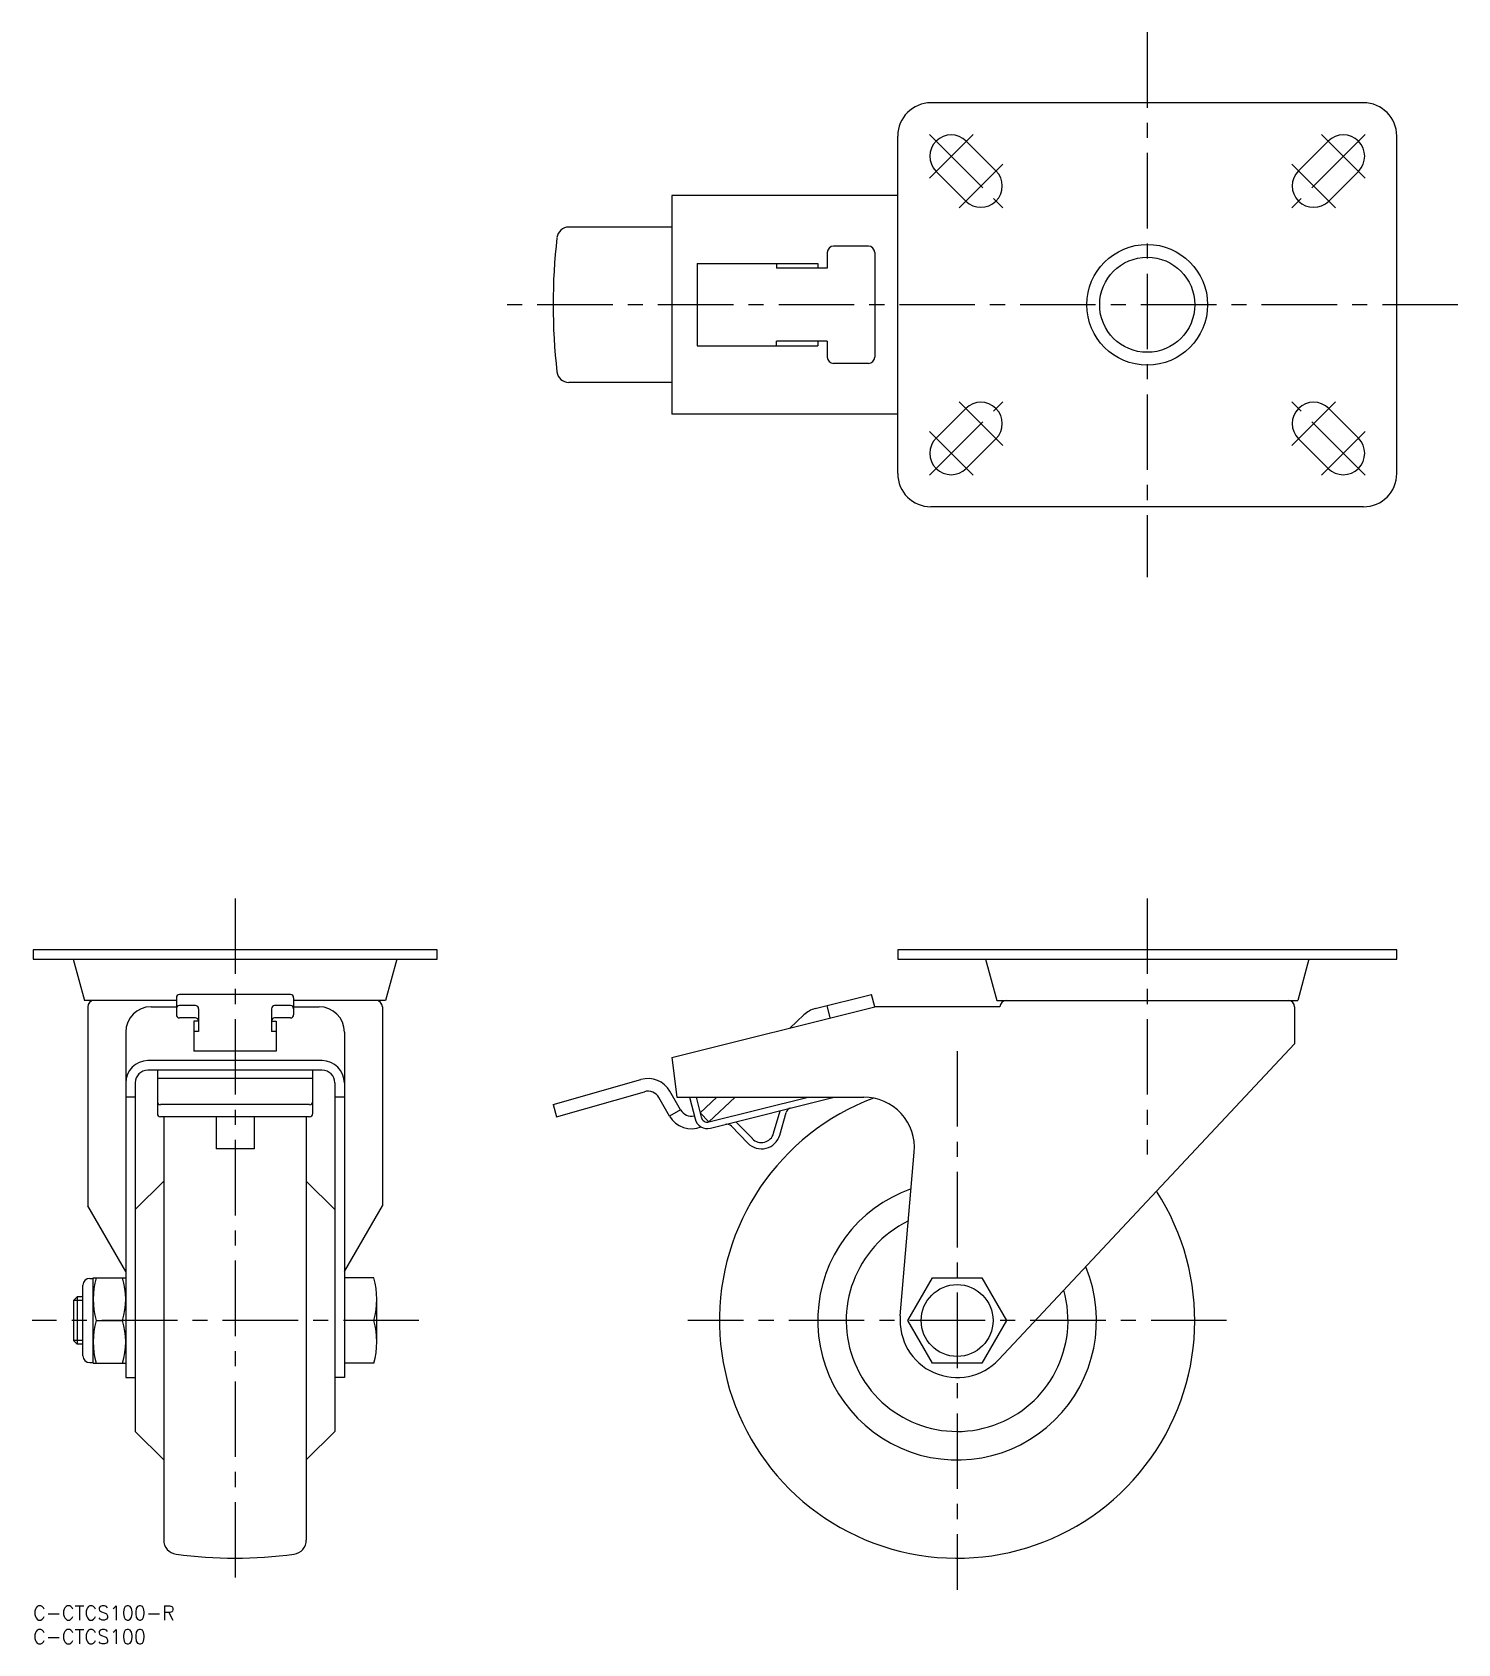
# Model space of a CAD drawing. Extents: x 0 to 300, y -8 to 331.
import ezdxf

# ---------------------------------------------------------------- set-up
doc = ezdxf.new("R2010")
doc.units = 0
doc.header["$LTSCALE"] = 0.5
doc.linetypes.add('CENTER', pattern=[50.8, 31.75, -6.35, 6.35, -6.35])
doc.linetypes.add('DASHED', pattern=[19.05, 12.7, -6.35])
for name, color, linetype in [('MSM_CENTER', 1, 'CENTER'), ('MSM_CONTINUOUS', 7, 'CONTINUOUS'), ('MSM_DASHED', 4, 'DASHED'), ('MSM_PART_NUMBER', 7, 'CONTINUOUS')]:
    doc.layers.add(name, color=color, linetype=linetype)
doc.styles.get("Standard").update_dxf_attribs({"font": 'txt.shx', "height": 3, "bigfont": 'bigfont.shx'})

msp = doc.modelspace()

# ---------------------------------------------------------------- linework, layer by layer
at = {"layer": 'MSM_CENTER'}
for p, q in [((234.42, 331.03), (234.42, 216.36)), ((188.58, 309.54), (204.02, 294.1)), ((188.58, 300.35), (197.77, 309.54)), ((280.27, 309.54), (264.83, 294.1)), ((280.27, 300.35), (271.08, 309.54)), ((194.83, 294.1), (204.02, 303.29)), ((274.02, 294.1), (264.83, 303.29)), ((299.76, 273.69), (97.09, 273.69)), ((188.58, 237.85), (204.02, 253.29)), ((194.83, 253.29), (204.02, 244.1)), ((274.02, 253.29), (264.83, 244.1)), ((280.27, 237.85), (264.83, 253.29)), ((188.58, 247.04), (197.77, 237.85)), ((280.27, 247.04), (271.08, 237.85)), ((42.5, 148.8), (42.5, 3.33)), ((234.42, 148.8), (234.42, 94.95)), ((194.42, 116.67), (194.42, 3.33)), ((81.17, 60), (-0.17, 60)), ((251.09, 60), (137.76, 60))]:
    msp.add_line(p, q, dxfattribs=at)
at = {"layer": 'MSM_CONTINUOUS'}
for p, q in [((279.92, 316.19), (188.92, 316.19)), ((181.92, 238.19), (181.92, 309.19)), ((286.92, 238.19), (286.92, 309.19)), ((196.35, 308.12), (202.6, 301.87)), ((272.49, 308.12), (266.24, 301.87)), ((189.99, 301.76), (196.24, 295.51)), ((278.85, 301.76), (272.6, 295.51)), ((181.92, 296.69), (134.42, 296.69)), ((134.42, 296.69), (134.42, 250.69)), ((134.42, 290.03), (112.71, 290.03)), ((175.76, 286.03), (168.42, 286.03)), ((139.76, 282.36), (165.09, 282.36)), ((139.76, 282.36), (139.76, 265.03)), ((156.42, 282.36), (156.42, 281.36)), ((165.09, 282.36), (165.09, 281.36)), ((167.09, 284.69), (167.09, 281.36)), ((177.09, 284.69), (177.09, 262.69)), ((167.09, 281.36), (156.42, 281.36)), ((139.76, 265.03), (165.09, 265.03)), ((156.42, 265.03), (156.42, 266.03)), ((167.09, 266.03), (156.42, 266.03)), ((165.09, 266.03), (165.09, 265.03)), ((167.09, 266.03), (167.09, 262.69)), ((175.76, 261.36), (168.42, 261.36)), ((134.42, 257.36), (112.71, 257.36)), ((189.99, 245.62), (196.24, 251.87)), ((278.85, 245.62), (272.6, 251.87)), ((181.92, 250.69), (134.42, 250.69)), ((196.35, 239.26), (202.6, 245.51)), ((272.49, 239.26), (266.24, 245.51)), ((279.92, 231.19), (188.92, 231.19)), ((85, 138), (0, 138)), ((0, 138), (0, 136)), ((0, 136), (85, 136)), ((8.48, 136), (10.83, 127.33)), ((76.52, 136), (74.17, 127.33)), ((85, 136), (85, 138)), ((286.92, 138), (181.92, 138)), ((181.92, 138), (181.92, 136)), ((181.92, 136), (286.92, 136)), ((200.4, 136), (202.76, 127.33)), ((268.44, 136), (266.09, 127.33)), ((286.92, 136), (286.92, 138)), ((30.17, 127.33), (10.83, 127.33)), ((11.5, 126), (11.5, 84.16)), ((24.83, 126), (30.17, 126)), ((30.17, 127.92), (30.17, 124.33)), ((54.17, 128.59), (30.83, 128.59)), ((34.17, 126.25), (30.83, 126.25)), ((34.83, 125.58), (34.83, 120.83)), ((50.17, 125.58), (50.17, 120.83)), ((54.17, 126.25), (50.83, 126.25)), ((54.83, 127.92), (54.83, 124.33)), ((74.17, 127.33), (54.83, 127.33)), ((54.83, 126), (60.17, 126)), ((73.5, 126), (73.5, 84.16)), ((134.42, 115.33), (177.09, 126)), ((164.56, 125.62), (176.44, 128.59)), ((167.74, 123.66), (167.09, 126.25)), ((177.09, 126), (176.44, 128.59)), ((203.42, 126), (177.09, 126)), ((202.76, 127.33), (266.09, 127.33)), ((265.42, 126), (265.42, 118.18)), ((34.17, 123.66), (30.83, 123.66)), ((33.83, 122.99), (33.83, 116.67)), ((34.83, 122.99), (33.83, 122.99)), ((50.17, 122.99), (51.17, 122.99)), ((54.17, 123.66), (50.83, 123.66)), ((51.17, 122.99), (51.17, 116.67)), ((162.19, 124.32), (159.25, 121.54)), ((19.5, 120.67), (19.5, 48)), ((34.83, 120.83), (33.83, 120.83)), ((51.17, 120.83), (50.17, 120.83)), ((65.5, 120.67), (65.5, 48)), ((51.17, 116.67), (33.83, 116.67)), ((134.42, 115.33), (135.47, 107)), ((203.18, 51.79), (265.42, 118.18)), ((60.83, 114.67), (24.17, 114.67)), ((60.83, 112.67), (24.17, 112.67)), ((26.17, 112.67), (26.17, 103.52)), ((58.83, 112.67), (58.83, 103.52)), ((21.5, 110), (21.5, 36.67)), ((58.83, 110.9), (26.17, 110.9)), ((63.5, 110), (63.5, 36.67)), ((109.42, 105.42), (127.9, 110.7)), ((21.5, 107), (19.5, 107)), ((58.17, 105.42), (26.83, 105.42)), ((65.5, 107), (63.5, 107)), ((109.42, 105.42), (110.16, 102.85)), ((110.16, 102.85), (128.64, 108.13)), ((133.93, 103), (131.68, 106.9)), ((136.24, 104.33), (133.99, 108.24)), ((135.47, 107), (174.78, 107)), ((138.15, 107), (139.29, 102.43)), ((139.52, 107), (140.58, 102.75)), ((143.85, 107), (140.38, 103.73)), ((142.2, 101.78), (163.08, 107)), ((147.73, 107), (142.21, 101.79)), ((142.53, 100.49), (168.58, 107)), ((58.17, 102.85), (26.83, 102.85)), ((27.5, 102.85), (27.5, 13.83)), ((38.5, 102.85), (38.5, 96.12)), ((46.5, 102.85), (46.5, 96.12)), ((57.5, 102.85), (57.5, 13.83)), ((136.24, 104.33), (133.93, 103)), ((142.21, 101.79), (140.38, 103.73)), ((151.34, 98.27), (147.9, 101.83)), ((155.82, 99.39), (157.18, 104.15)), ((157.1, 99.02), (158.46, 103.78)), ((150.38, 97.34), (146.94, 100.9)), ((46.5, 96.12), (38.5, 96.12)), ((182.47, 61.02), (185.41, 95.42)), ((21.5, 83.33), (27.5, 89.33)), ((63.5, 83.33), (57.5, 89.33)), ((19.5, 70.3), (11.5, 84.16)), ((65.5, 70.3), (73.5, 84.16)), ((11.94, 68.86), (12.66, 68.86)), ((12.66, 51), (12.66, 69)), ((12.66, 69), (19.5, 69)), ((71.7, 69), (65.5, 69)), ((184.03, 60), (189.23, 69)), ((189.23, 69), (199.62, 69)), ((199.62, 69), (204.82, 60)), ((8.5, 64.19), (9.31, 65)), ((10.5, 65), (9.31, 65)), ((9.31, 65), (9.31, 55)), ((10.5, 52.58), (10.5, 67.42)), ((72.34, 55.5), (72.34, 64.5)), ((8.5, 64.19), (8.5, 55.81)), ((13.3, 60), (18.86, 60)), ((71.7, 60), (65.5, 60)), ((189.23, 51), (184.03, 60)), ((204.82, 60), (199.62, 51)), ((8.5, 55.81), (9.31, 55)), ((10.5, 55), (9.31, 55)), ((11.94, 51.14), (12.66, 51.14)), ((12.66, 51), (19.5, 51)), ((71.7, 51), (65.5, 51)), ((199.62, 51), (189.23, 51)), ((19.5, 48), (21.5, 48)), ((65.5, 48), (63.5, 48)), ((21.5, 36.67), (27.5, 30.67)), ((63.5, 36.67), (57.5, 30.67))]:
    msp.add_line(p, q, dxfattribs=at)
for centre, radius in [((234.42, 273.69), 12.7), ((234.42, 273.69), 10), ((194.42, 60), 7.56)]:
    msp.add_circle(centre, radius, dxfattribs=at)
for centre, radius, start, end in [((188.92, 309.19), 7, 90, 180), ((279.92, 309.19), 7, 0, 90), ((193.17, 304.94), 4.5, 45, 225), ((275.67, 304.94), 4.5, 315, 135), ((199.42, 298.69), 4.5, 225, 45), ((269.42, 298.69), 4.5, 135, 315), ((112.71, 287.53), 2.5, 90, 173.516), ((234.42, 273.69), 125, 173.516, 186.484), ((168.42, 284.69), 1.33, 90, 180), ((175.76, 284.69), 1.33, 0, 90), ((168.42, 262.69), 1.33, 180, 270), ((175.76, 262.69), 1.33, 270, 0), ((112.71, 259.86), 2.5, 186.484, 270), ((199.42, 248.69), 4.5, 315, 135), ((269.42, 248.69), 4.5, 45, 225), ((193.17, 242.44), 4.5, 135, 315), ((275.67, 242.44), 4.5, 225, 45), ((188.92, 238.19), 7, 180, 270), ((279.92, 238.19), 7, 270, 0), ((12.83, 126), 1.33, 90, 180), ((24.83, 120.67), 5.33, 90, 180), ((30.83, 127.92), 0.667, 90, 180), ((30.83, 125.58), 0.667, 90, 180), ((34.17, 125.58), 0.667, 0, 90), ((50.83, 125.58), 0.667, 90, 180), ((54.17, 127.92), 0.667, 0, 90), ((54.17, 125.58), 0.667, 0, 90), ((60.17, 120.67), 5.33, 0, 90), ((72.17, 126), 1.33, 0, 90), ((165.86, 120.44), 5.33, 104.0362, 133.3507), ((204.76, 126), 1.33, 90, 180), ((264.09, 126), 1.33, 360, 90), ((30.83, 124.33), 0.667, 180, 270), ((34.17, 122.99), 0.667, 0, 90), ((50.83, 122.99), 0.667, 90, 180), ((54.17, 124.33), 0.667, 270, 0), ((24.17, 110), 4.67, 90, 180), ((24.17, 110), 2.67, 90, 180), ((60.83, 110), 4.67, 0, 90), ((60.83, 110), 2.67, 0, 90), ((129.37, 105.57), 5.33, 30, 105.9454), ((26.83, 106.08), 0.667, 180, 270), ((58.17, 106.08), 0.667, 270, 0), ((129.37, 105.57), 2.67, 30, 105.9454), ((194.42, 60), 50, 110.6021, 32.9568), ((174.78, 96.33), 10.67, 355.106, 90), ((26.83, 103.52), 0.667, 180, 270), ((58.17, 103.52), 0.667, 270, 0), ((138.55, 105.67), 5.33, 210, 292.4896), ((138.55, 105.67), 2.67, 210, 282.6139), ((141.88, 103.07), 2.67, 194.0362, 284.0362), ((138.55, 105.67), 2.67, 312.4071, 313.3507), ((141.88, 103.07), 1.33, 194.0362, 284.0362), ((138.55, 105.67), 5.33, 313.2185, 313.3507), ((159.74, 103.42), 1.33, 104.0362, 164.0362), ((145.98, 99.98), 1.33, 44.0362, 104.0362), ((153.25, 100.12), 4, 224.0362, 344.0362), ((153.25, 100.12), 2.67, 224.0362, 344.0362), ((194.42, 60), 29.33, 109.2537, 22.6956), ((194.42, 60), 23.33, 116.0557, 15.8937), ((11.94, 67.42), 1.44, 90, 180), ((28.73, 64.5), 16.07, 163.7343, 196.2657), ((3.43, 64.5), 16.07, 343.7343, 16.2657), ((56.27, 64.5), 16.07, 343.7343, 16.2657), ((28.73, 55.5), 16.07, 163.7343, 196.2657), ((3.43, 55.5), 16.07, 343.7343, 16.2657), ((56.27, 55.5), 16.07, 343.7343, 16.2657), ((194.42, 60), 12, 175.106, 316.8434), ((11.94, 52.58), 1.44, 180, 270), ((30.5, 13.83), 3, 180, 262.0719), ((54.5, 13.83), 3, 277.9281, 0), ((42.5, 100), 90, 262.0719, 277.9281)]:
    msp.add_arc(centre, radius, start, end, dxfattribs=at)
at = {"layer": 'MSM_DASHED'}
for p, q in [((10.5, 64.19), (8.5, 64.19)), ((10.5, 55.81), (8.5, 55.81))]:
    msp.add_line(p, q, dxfattribs=at)

# ---------------------------------------------------------------- texts
at = {"layer": 'MSM_PART_NUMBER'}
for s, p in [('C-CTCS100-R', (0, -3)), ('C-CTCS100', (0, -8))]:
    msp.add_text(s, height=3, dxfattribs=at).set_placement(p)

doc.saveas('drawing.dxf')
